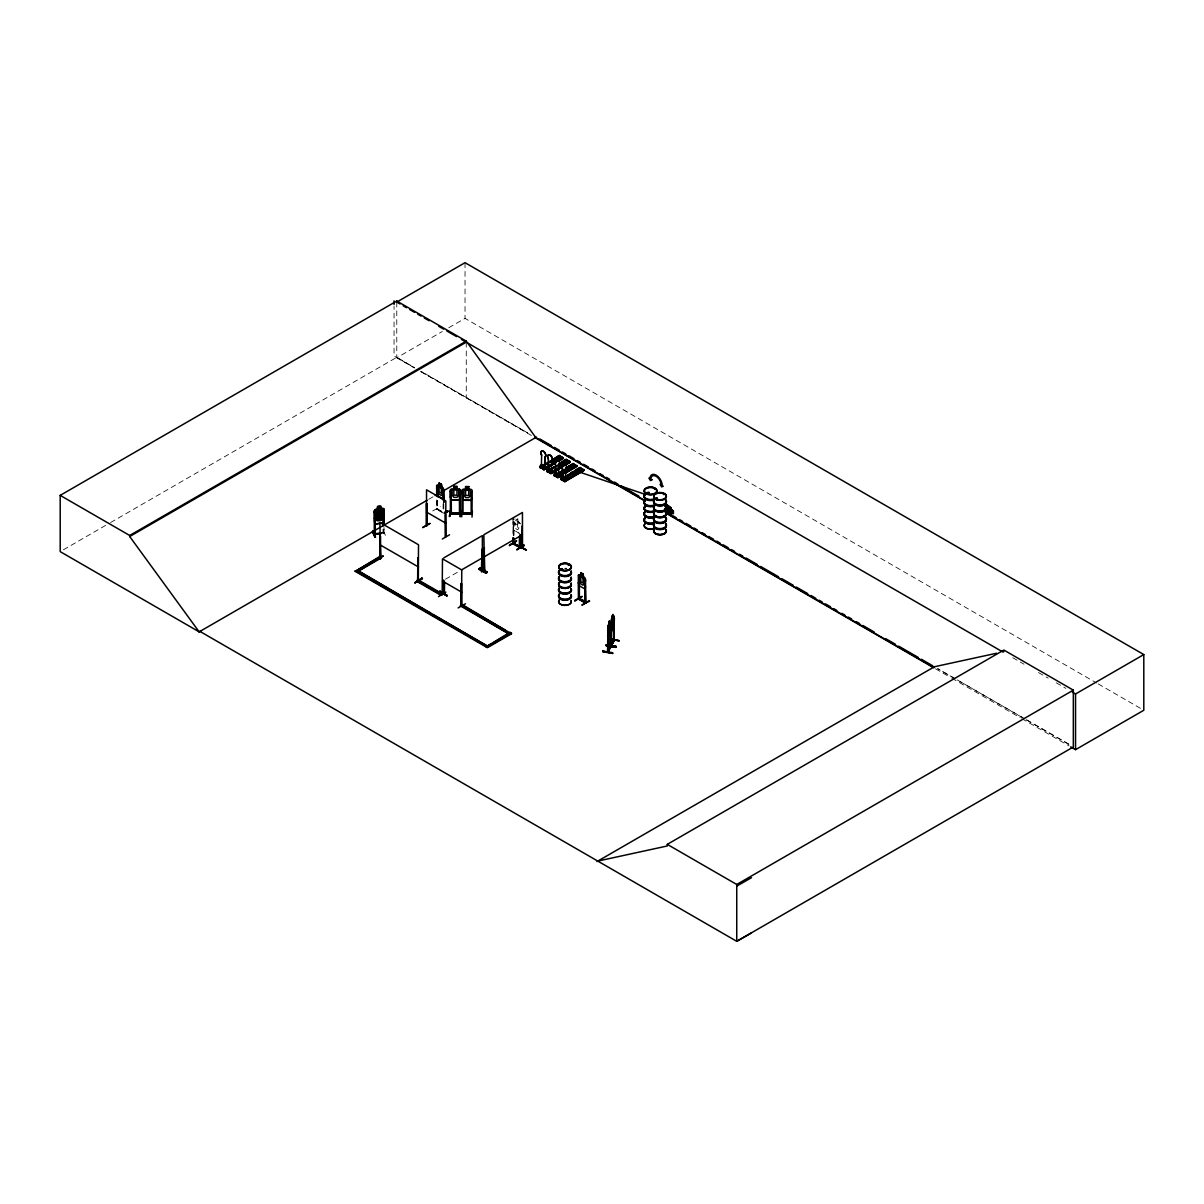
<?xml version="1.0" encoding="UTF-8"?>
<svg xmlns="http://www.w3.org/2000/svg" width="1204" height="1204" viewBox="0 0 1204 1204"><rect width="100%" height="100%" fill="white"/><g stroke="black" fill="none" stroke-linecap="round" stroke-linejoin="round"><path stroke-width="0.75" stroke-dasharray="5 3.75" d="M382.917 532.213C382.135 534.681 384.753 530.738 383.113 532.153M382.917 533.026L384.076 533.101M436.691 500.006L436.691 509.367L437.052 508.344M437.594 500.232L437.654 509.473M383.022 533.011L384.121 533.041M63.451 549.761L108.947 523.484M110.572 522.551L396.778 357.302L414.552 367.566M396.778 302.084L396.778 357.769L442.289 331.506M448.776 327.744L465.03 318.368L1096.588 682.999M428.684 499.344L433.545 496.53M432.733 510.978L440.348 506.613M517.78 518.728L518.879 528.225L517.69 529.73L515.478 528.451L514.289 522.16M513.024 527.051L513.747 530.212L519.406 533.372L513.897 530.091L513.19 527.036M445.39 579.244L458.242 571.81M436.856 509.096L443.042 512.377M383.941 532.334L383.053 532.424M437.293 508.856L436.721 508.539M385.415 535.328L382.752 529.625M414.311 367.702L394.054 356.053L394.054 306.358M420.798 371.434L527.653 432.883L421.024 371.299M955.419 678.875L937.615 668.626L955.374 678.89M1025.04 718.908L957.045 679.793L1024.86 719.014M1026.651 719.826L1070.371 744.975M1098.229 683.932L1143.8 710.255M1012.73 657.7L1024.002 664.202M1038.495 672.569L1048.172 678.153M1056.224 682.803L1065.886 688.387M1026.47 719.932L1070.1 745.125M396.778 357.769L414.552 368.033M421.024 371.765L531.431 435.502M935.448 668.762L950.106 677.235M951.747 678.168L1020.164 717.674M1021.79 718.622L1069.032 745.893M515.869 519.09L517.299 519.917L517.299 518.999M515.478 520.233L519.36 522.37M513.009 522.295L520.143 526.404M437.669 508.976L441.883 511.414M441.883 512.001L436.932 509.142L436.932 499.856M443.042 512.949L436.721 509.352M517.69 522.416L517.69 527.533L515.478 526.253L515.478 522.852M513.942 521.543L513.942 536.382M513.702 521.678L513.702 536.532M513.19 521.558L513.295 537.872M513.024 519.707L513.039 538.022M466.264 342.192L466.264 397.877M465.03 262.683L465.03 318.368M443.764 504.085L443.764 513.371M443.358 503.573L443.358 510.993M443.117 503.708L443.117 509.277M437.684 508.72L437.669 509.563M437.338 500.382L437.338 509.653M384.016 527.487L383.941 533.146L383.925 529.158M383.022 529.293L383.022 533.221M564.992 568.529A6.471 3.732 0 0 1 566.663 568.664M564.992 568.228A6.381 3.687 0 0 1 566.648 568.348M564.992 568.845A6.471 3.732 0 0 1 566.663 568.98M519.391 522.31L520.143 523.8L519.391 522.31"/><path stroke-width="1.5" d="M544.449 467.483L544.961 457.038A3.416 1.987 59.5 0 0 544.961 453.095A3.416 1.987 59.5 0 0 541.514 451.154A3.416 1.987 59.5 0 0 541.514 455.097L541.665 455.007A3.416 1.987 59.5 0 1 541.665 451.064A3.416 1.987 59.5 0 1 545.111 453.005A3.416 1.987 59.5 0 1 545.111 456.948L544.599 467.393L542.161 466.023L542.116 464.593L540.43 465.918L540.43 467.077L543.531 468.823L562.479 457.43L563.457 458.333L559.514 455.488C552.335 457.234 568.333 461.388 557.557 456.647M551.176 471.366L551.838 460.831A3.416 1.987 59.5 0 0 551.838 456.903A3.416 1.987 59.5 0 0 548.392 454.946A3.416 1.987 59.5 0 0 548.392 458.89C547.685 464.037 549.37 471.351 548.392 469.816M556.022 474.376L555.526 463.013A3.416 1.987 59.5 0 1 555.526 459.07A3.416 1.987 59.5 0 1 558.972 461.012A3.416 1.987 59.5 0 1 558.972 464.955L558.31 475.49L555.631 474.12M450.326 510.601L449.438 516.606L450.326 510.3M451.229 491.322L450.296 491.503L451.229 491.322L451.334 513.792L450.206 512.753M450.251 510.662L449.95 516.17M450.477 497.177L451.47 499.916L459.266 500.172L460.41 497.478L459.191 500.081L451.395 499.931M451.139 512.708L459.507 512.904L459.492 514.048L459.401 491.503L460.319 491.518L459.401 491.503M460.304 514.003L460.425 490.058L459.236 489.065L451.425 488.944L450.356 489.908L450.401 513.837L460.41 514.003L450.236 513.536M460.41 490.118L459.236 489.065M460.214 512.949L450.221 512.994M460.696 510.827L460.229 516.847L460.696 510.526M462.14 490.103L463.209 489.14L471.02 489.321L472.209 490.314L471.983 514.319L462.005 514.063L462.14 490.103L463.179 500.262L471.05 500.367L472.194 497.734M462.11 510.857L461.719 516.772M463.013 491.578L462.08 491.759L463.013 491.578L463.028 513.807M468.853 486.597L465.496 486.521L465.602 489.351L463.931 490.224L463.931 495.341L465.602 497.583L468.732 497.643L470.418 495.491L470.418 490.374L468.732 489.426L468.853 486.536M471.185 491.759L472.103 491.774L471.185 491.759L471.17 514.243L472.073 513.22M472.013 517.103L472.404 510.752M607.568 635.697L607.915 637.789L610.548 630.143M613.619 626.923C615.635 616.598 611.512 637.112 611.06 629.195M541.559 465.843L542.492 465.737L541.875 466.294M555.39 473.909L557.166 473.338L556.414 476.272L556.263 472.766L554.021 473.759L554.442 475.821L562.825 471.05M563.096 476.709L561.139 479.026L564.224 480.772L566.196 478.455L566.467 480.065L562.268 477.792L563.668 476.934L563.999 477.627L562.614 477.552L563.412 480.11L563.788 477.04L562.298 477.04L562.298 479.478M602.858 650.973L602.677 651.755L612.475 653.411M541.89 465.797L545.773 468.115L545.773 466.655L543.531 467.664L543.531 468.823M543.17 465.165C541.996 466.324 542.944 465.587 542.447 465.391M550.032 469.515L549.671 469.665M548.332 468.988L549.28 472.149L548.889 469.515L549.942 469.093L548.467 469.53L550.047 469.425M558.46 475.399L555.781 473.608L555.887 474.376M556.775 473.292L556.368 474.03L556.519 473.232M607.508 652.237L610.985 645.961L610.985 621.791L612.053 616.267C613.829 611.813 614.175 624.936 611.978 627.239L612.053 616.267M610.202 647.225L610.895 624.485M610.594 646.744L607.734 651.755L607.869 629.436L607.915 652.342L610.97 646.021M614.386 617.983L613.709 640.633M614.401 640.317L614.461 639.414L610.94 645.886M429.813 523.409L422.785 527.307M429.963 523.484L422.739 527.683M438.497 596.642L445.886 592.127M552.23 461.237C553.9 458.257 555.285 463.555 552.38 461.328M559.002 464.729L560.101 465.767L561.184 464.714M558.957 465.12L561.23 464.879L559.288 464.428M566.121 468.838C567.129 471.817 569.763 467.378 566.241 468.913M568.333 469.394L566.918 468.371L566.256 469.575M572.953 472.781L574.639 473.518M607.568 652.282L607.915 626.712M561.786 568.574L560.718 569.281M561.606 569.311L562.599 569.236M561.425 569.341L562.223 568.965M569.236 564.947L568.604 565.428M646.307 493.444L646.984 492.677M646.247 493.068L647.601 492.632M646.578 492.782L647.316 493.219M647.752 493.249L646.458 492.752M654.6 488.99L654.69 489.26M654.163 488.583L654.841 489.11M655.653 498.757L656.601 497.929L657.309 499.013M656.3 498.02L656.767 498.953M663.75 494.573L663.75 494.001M663.344 494.257L664.021 494.091M542.944 465.09L542.537 468.266L542.432 465.843M556.022 473.623L556.323 474M563.216 477.567L562.795 478.334L563.969 477.476M541.379 465.858L541.665 455.007M439.535 591.811L447.211 595.754L439.942 591.134L439.535 591.826L446.819 595.935M439.911 591.149L447.166 595.348M439.881 591.51L447.166 595.664M487.289 572.141C464.609 559.574 502.519 580.945 479.659 568.604M602.843 650.988L612.625 652.718L612.46 653.501M606.184 645.163L616.117 646.217L615.951 646.999L605.883 645.329L615.665 647.075M555.661 466.746L547.293 471.682L546.887 469.65L548.858 468.476L547.173 470.96L550.258 472.705L552.23 470.388L552.516 471.998L548.889 469.44M549.626 469.018L548.151 469.078L548.151 471.517M555.766 474.271L555.857 473.563M442.891 499.013L443.84 496.831L442.952 499.133L437.383 495.913L436.721 492.722L437.458 495.867M584.662 588.891L585.55 586.589L584.738 588.846L579.094 585.671L578.356 582.525M556.654 473.879L556.684 473.443M383.068 522.852L375.452 524.011L383.068 522.852L384.181 519.947M562.358 477.702L563.051 478.184M372.834 531.16L375.513 537.33L372.804 531.175M374.956 537.39L372.367 531.641M383.248 556.097L376.039 560.296M509.427 545.457L516.305 541.093M379.712 557.678C381.743 557.949 379.125 557.332 379.712 558.49L379.922 536.006L380.645 558.611M417.532 580.283L417.999 579.365L418.586 580.599L417.532 580.283L418.33 580.749L418.51 544.75L379.922 522.476L380.584 558.656M417.502 579.5L418.465 579.681M513.672 543.2L512.964 542.733L513.672 544.012M514.018 543.049L513.265 542.568M520.414 534.501L519.917 547.128M580.885 572.908L580.885 575.662L578.356 575.166L578.387 599.125L578.793 598.087M579.29 577.002L579.365 599.321L578.567 598.042M584.858 602C570.365 594.866 587.266 600.585 585.55 603.174L585.55 579.229L584.723 577.769M578.567 598.855L585.821 602.993L585.069 580.328L584.828 602.843L585.069 580.328M607.93 626.787L609.45 620.903L609.525 623.822L610.217 622.528M608.652 622.935L609.254 621.821M612.144 616.433L612.731 615.319M608.652 623.853L609.254 622.739M612.144 617.351L612.731 616.237M607.824 626.757L610.232 622.408L610.262 647.27M612.926 617.14L613.694 616.012M611.361 622.935L611.391 645.841L614.085 639.324M609.525 638.948L619.292 640.694L609.359 638.827M481.359 571.674L482.097 549.009M521.467 547.745L522.401 547.534M522.19 525.862L521.543 548.437M379.245 516.08L382.044 512.979L379.997 516.471L382.135 519.36L379.35 517.148L376.551 520.263L378.658 516.666C373.21 512.452 379.952 513.16 379.094 516.335M382.42 514.575L380.795 517.028L377.77 517.494L376.145 515.553L376.145 510.436L377.77 509.277C375.061 505.409 383.489 504.22 380.795 508.795L382.42 509.458L382.42 517.961L380.81 520.414L377.785 520.896L376.175 518.969L376.175 513.852L377.71 512.663M561.606 569.673L562.193 568.875M568.198 565.037L569.025 564.842M568.438 564.811L569.236 565.097M648.128 493.294L646.518 493.444M375.001 534.185L375.227 512.151L374.248 512.091L375.227 512.151M608.02 652.237L608.562 625.523M665.646 505.304L673.397 510.963L673.397 513.702L665.646 510.601M374.444 514.108L375.482 512.949L383.007 511.745L384.151 512.528M374.594 514.183L375.513 513.024M384.016 525.636L384.121 509.096L382.977 508.314L375.422 509.473L374.399 510.616L374.233 534.576L375.242 533.402M374.534 510.692L375.422 509.473M614.16 640.754L613.604 615.876L611.406 620.211M611.512 645.735L614.416 640.272L611.271 645.193L611.707 622.995M610.714 647.225L610.548 622.799M607.794 651.77L610.925 646.789M426.953 525.772L426.547 503.347L426.667 525.591M461.508 583.624L461.448 605.928L461.177 583.428M459.296 512.964L460.319 512.934M472.103 514.048L462.02 513.807L462.201 512.964L471.11 513.19M541.695 465.692L542.748 465.195M443.523 592.714L443.93 592.895M443.523 593.527L443.523 580.223M444.171 592.368C443.96 597.876 444.712 582.45 444.171 581.637M484.008 569.748L484.113 569.221M554.352 461.313L552.576 461.463M568.213 469.319L566.437 469.47M573.074 472.856L575.196 473.172M657.038 498.862L656.767 497.989M513.024 519.707L513.867 519.12M578.432 575.256L579.229 574.699L584.602 577.89L583.097 576.927L583.188 574.142L580.81 572.773L583.188 574.142M450.311 512.753L450.416 513.536M462.185 513.265L472.194 513.446M462.968 514.078L463.013 513.039M539.859 467.393L540.656 467.859L539.859 467.393L559.514 455.488M559.318 456.03L563.171 457.851L543.576 469.515M540.852 467.619L560.236 456.331M542.899 469.108L543.847 469.455M543.516 469.44L543.817 467.829L545.773 466.655M565.338 465.075L570.214 462.216L569.898 461.448L566.241 459.386L559.83 463.66M547.293 471.682L566.723 460.304M554.984 466.52L546.842 471.246L566.994 460.259L559.995 463.946M561.124 466.083L549.867 472.946M559.499 463.66L566.241 459.672L569.236 461.508M569.883 461.869L550.032 473.217L569.898 461.448M565.94 472.976L577.333 466.324L573.194 464.037M554.427 475.791L572.773 465.632M557 477.055L577.032 465.572M556.76 477.115L574.759 466.58M576.821 466.083L576.37 465.632M562.554 474.602L557.437 477.506L557.678 475.821L559.649 474.662L557.392 475.67L557.392 476.829L554.307 475.083L556.263 472.766M576.761 466.008L573.375 463.796L565.308 468.552M560.643 479.403L563.412 477.672M584.121 470.282L564.706 481.675L584.166 470.282L580.027 467.98M563.051 478.048L562.358 466.956A3.416 1.987 59.5 0 1 562.358 463.013A3.416 1.987 59.5 0 1 565.805 464.955A3.416 1.987 59.5 0 1 565.805 468.898L565.293 479.342L562.855 477.973L562.825 476.543L560.853 477.702L561.832 480.05M580.644 468.311L561.741 480.035L580.96 468.326L565.88 476.769M563.592 481.058L583.88 469.936M565.398 476.483L580.208 467.739L583.684 470.027M548.392 458.89L548.241 458.98A3.416 1.987 59.5 0 1 548.241 455.037A3.416 1.987 59.5 0 1 551.688 456.993A3.416 1.987 59.5 0 1 551.688 460.921M555.526 463.013L544.073 469.771L540.16 467.212L540.16 465.752L542.116 464.593M554.276 458.874L556.233 457.43L559.89 459.777L556.233 457.43M540.175 467.408L559.514 455.925M544.915 468.371L554.683 462.682M563.171 457.565L557.934 460.65L554.276 458.589M544.042 469.771L555.315 463.058M558.536 461.162L563.382 458.303L558.611 461.192M563.442 464.142L561.004 462.471L562.975 461.313L566.632 463.374L562.975 461.313M564.285 460.545C575.061 465.271 559.062 461.117 566.241 459.386M546.902 471.291L556.368 465.632M555.24 466.821L547.353 471.742M558.596 465.015L566.964 460.078M562.358 466.956L550.815 473.654L550.544 471.712L552.516 470.553M564.36 464.187L569.206 461.328M558.505 465.647L560.944 467.017L562.9 465.572M550.815 473.654L570.154 462.216M568.137 466.595C578.913 471.321 562.915 467.167 570.109 465.436L573.751 467.784L570.109 465.436M571.418 464.654C582.194 469.394 566.196 465.241 573.375 463.495M563.653 469.65L554.487 475.866M562.795 470.854L554.758 475.806M574.097 464.187L565.729 469.124L572.517 465.331M554.954 476.122L572.683 465.602M556.669 477.04L576.34 465.436M562.509 474.421L557.166 477.326M565.308 472.615L577.047 465.843M565.549 472.751L576.581 465.933M562.81 474.903L557.949 477.777L553.81 475.46M562.208 467.047L562.93 478.033M576.866 473.639C575.542 476.859 568.107 472.66 573.209 471.562L576.866 473.924L573.209 471.562M576.942 469.379C571.825 470.478 579.259 474.677 580.584 471.441L576.942 469.379L580.584 471.441M583.865 469.515C582.54 472.736 575.106 468.537 580.208 467.438M565.714 476.498L580.223 467.874M561.26 479.734L580.93 468.13M564.781 481.72L564.51 479.779L566.467 478.605M563.502 480.983L583.172 469.379M560.853 479.162L564.224 481.389L583.88 469.786M380.404 558.852L380.584 536.382M375.723 560.176L382.917 555.977M417.637 580.388L417.848 557.903L418.209 580.704M418.51 579.741L416.765 581.351L440.89 595.273L442.289 594.46L419.79 581.457M422.047 578.101L422.453 578.808L414.868 582.766L422.077 578.116L414.913 582.691M414.868 582.766L422.107 578.477M484.339 569.989L483.511 570.425L484.264 547.76L484.52 570.26L483.857 534.742L522.446 512.468L522.521 548.241M484.505 547.895L483.617 548.136M509.488 545.562L516.682 540.897L509.488 545.111M513.702 543.952L513.942 538.248M479.057 568.995L486.341 573.149L478.665 568.77M519.15 545.863L526.434 550.002L513.777 543.425L526.088 550.093M519.436 546.646L520.023 547.654M523.981 545.066L516.772 549.716L524.011 545.126M522.446 548.287L522.19 547.323M445.269 514.439L445.585 536.939M449.543 534.802L442.335 538.986M442.184 594.821L442.47 558.807L461.764 569.943L461.553 605.537M458.077 607.93L465.466 603.791M200.045 631.453L199.262 631.919L60.2 551.628L60.2 495.371L396.778 301.045L466.264 341.153L535.75 437.534L644.546 500.352M396.778 301.045L396.778 302.084L465.03 262.683L1143.8 654.57L1143.8 710.255L1075.548 749.656L1070.672 746.826M60.2 495.371L129.686 535.479L466.264 341.153M751.477 932.919L736.743 941.317L199.954 631.408L199.157 631.859L129.686 536.517L466.264 342.192M437.594 487.244C435.923 485.618 438.993 494.724 437.594 496.515M439.099 483.21L441.477 484.384L442.5 488.824L442.5 493.941L441.311 495.446L439.099 494.167L437.91 491.292L437.91 486.175L439.099 485.949L439.099 483.015L441.477 484.384M441.477 487.138L441.311 484.49M443.012 488.011L443.84 489.471L443.764 502.234M443.117 500.006L443.358 490.57L444.02 502.083M199.157 631.859L427.059 500.277M435.171 495.596L438.406 493.73M443.283 490.916L536.532 437.082M444.02 490.946L443.117 490.72M447.602 510.797L444.697 512.468L447.632 510.827L445.089 513.16M444.697 512.919L447.978 511.429M445.059 513.085L447.948 511.414M460.455 605.221L508.69 633.771L460.455 605.928L461.869 604.408L511.504 633.771L487.379 647.692L355.195 571.358L379.305 556.745L380.705 558.25L356.595 572.171L380.705 557.557M355.195 571.358L379.305 557.437L380.705 558.25M541.695 466.023L542.492 465.978L541.424 465.195L541.424 467.634M562.9 477.461L562.388 477.973M443.779 557.888L482.352 535.614L482.443 571.433L481.705 571.81L482.172 570.425L481.69 571.042M416.765 581.351L418.179 580.539M461.463 569.959L482.352 557.888M483.857 557.016L522.446 534.742M416.765 580.644L440.89 594.565L442.289 593.753L417.637 579.576M460.455 605.928L461.869 605.115L505.274 630.174M670.869 514.153L671.019 507.817L665.33 503.648M673.397 510.963L670.869 509.683L670.944 507.802M665.315 511.866L670.176 514.575L665.33 511.775M585.731 580.704L584.828 580.478M490.796 644.095L485.98 646.879L510.09 632.25L511.504 633.771M494.016 642.229L506.884 634.809M355.195 570.666L487.379 646.984L511.504 633.063M574.82 601.007L582.059 596.371L574.82 600.555M579.29 599.276L579.29 582.57M589.659 601.172L582.104 604.799M597.003 861.552L934.379 666.76L996.536 653.245M597.786 861.086L667.272 845.976L667.272 844.365L1003.85 650.04L1073.336 690.148L1073.336 746.992L736.743 941.317L736.743 884.473L1073.336 690.148M1003.85 651.65L1003.067 652.116L461.418 339.393M1072.328 692.104L1075.548 693.971L1143.8 654.57M736.743 886.099L751.477 877.701M372.728 531.581L375.377 537.3M559.288 464.654L561.079 464.789M670.101 514.62L670.944 512.197M484.113 570.034L484.58 569.326M657.264 498.892L655.954 498.892M562.268 569.522L561.109 569.733M484.143 570.049L484.264 547.76M443.885 593.677L443.779 580.373M573.48 472.615L575.166 473.338L572.969 473.127M445.63 536.548L445.841 500.954L426.547 489.817L426.517 525.967L426.637 503.678M656.255 498.17L657.459 498.321M513.22 543.395L513.295 537.872M380.946 509.397L380.81 518.217L377.785 518.698L377.68 509.864L380.946 509.397L380.946 512.136M380.84 509.503L377.68 509.864M377.785 513.581L380.81 513.1M377.77 510.18L380.795 509.713M383.022 510.722L384.016 510.782L383.022 510.722L383.113 525.772M377.77 515.297L380.795 514.83M374.278 533.793L381.472 532.875M381.382 533.252L374.143 534.38L375.332 533.823M374.459 534.576L381.472 533.462M478.725 569.116L486.01 573.27M664.879 509.698L667.483 509.458L670.192 512.738L668.009 509.217C671.591 510.195 670.297 506.478 667.452 508.314L664.879 505.063M646.909 492.602L647.857 492.752M664.728 508.72L666.956 508.57L664.728 505.83M417.893 580.178L417.848 557.903M578.989 598.614L578.432 598.298M463.254 500.111L470.975 500.277M482.097 570.47L481.63 571.268M540.415 467.709L559.514 455.789M546.646 471.336L550.574 473.338M543.094 465.752L541.604 465.09L541.604 467.528L542.718 468.16M581.953 596.717L574.775 600.555M614.025 616.282L613.739 640.769M609.39 639.143L619.172 640.904M605.898 645.645L615.696 647.406M445.51 536.909L445.51 514.289M646.984 510.963L646.819 510.737A6.336 3.657 0 0 1 645.058 505.981M645.133 494.347L574.97 470.538L578.627 472.6M380.81 512.182L382.42 512.844M578.793 598.9L578.642 582.194M461.177 605.702L461.433 583.293M578.251 468.597L581.908 470.674M561.004 462.471L563.442 463.856M556.173 461.689L552.516 459.612L556.173 461.975M559.258 463.51L561.681 464.879M559.258 463.796L561.681 465.165M550.559 460.771L554.216 463.134L550.559 461.072M558.505 465.346L560.944 466.731M565.639 469.47L568.077 471.14L565.639 469.756M571.253 472.721L574.91 474.797M549.19 469.831L552.23 471.547L552.23 470.388M555.285 473.202L556.414 473.834M563.231 477.777L562.117 477.145L562.117 479.583M555.465 475.535L556.579 476.167M524.327 545.668L516.877 549.716M513.295 543.44L520.414 547.474M520.173 534.651L520.248 547.685C513.687 543.967 511.775 545.367 513.702 538.384M479.975 568.062L487.259 572.201M396.778 302.084L400.014 303.95M403.25 305.816L406.485 307.682M409.706 309.548L414.552 312.348M417.788 314.214L421.024 316.08M424.259 317.946L429.106 320.746M438.798 326.344L443.644 329.143M446.88 331.01L456.572 336.593M665.33 503.739L670.869 507.847M665.646 506.673L670.071 509.232L670.071 511.775L665.646 509.232L665.646 506.673A6.366 3.672 0 0 1 659.988 512.136A6.366 3.672 0 0 1 654.479 506.628M539.783 438.948L551.146 445.51M554.397 447.391L559.273 450.206M562.509 452.072L565.76 453.953M569.01 455.819L573.887 458.634M577.137 460.515L580.373 462.396M583.624 464.262L588.5 467.077M591.751 468.958L594.987 470.824M599.863 473.639L603.114 475.52M606.364 477.386L609.6 479.267M614.476 482.082L617.727 483.948M620.978 485.829L638.842 496.138M671.305 514.891L676.181 517.705M679.432 519.571L682.683 521.452M685.934 523.334L690.795 526.133M694.046 528.014L697.297 529.895M702.158 532.695L705.409 534.576M708.659 536.457L713.536 539.272M716.786 541.138L720.022 543.019M723.273 544.885L728.149 547.7M731.4 549.581L734.636 551.447M739.512 554.261L742.763 556.143M746.013 558.009L757.376 564.571M760.627 566.452L778.491 576.761M781.727 578.642L793.105 585.204M796.341 587.07L807.718 593.647M810.954 595.513L815.83 598.328M819.081 600.209L822.332 602.075M825.583 603.957L830.444 606.771M833.695 608.637L836.946 610.518M841.807 613.333L845.057 615.199M848.308 617.08L851.559 618.946M856.435 621.761L859.671 623.642M862.922 625.508L874.285 632.085M885.662 638.647L895.4 644.26M898.651 646.142L918.14 657.384M921.376 659.265L932.754 665.827M665.646 512.528L933.582 667.227M534.681 437.383L643.839 500.397M666.64 513.566L933.822 667.829M442.982 488.087L437.398 484.866L436.646 485.423L436.691 496.289M437.519 495.807L442.982 498.968M578.387 599.035L585.475 603.129M426.547 512.091L445.841 523.228M379.922 544.75L418.51 567.024M442.47 581.081L461.764 592.217M430.776 613.378L358.009 570.666L487.379 646.066L434.012 615.244M667.272 844.365L736.743 884.473M382.962 508.464L384.046 509.217M512.979 543.621L513.039 538.022M646.563 510.601L646.864 510.707A6.336 3.657 0 0 0 655.036 510.391M519.511 547.308L519.767 535.991M589.313 600.555L582.059 605.191M556.489 473.353L555.465 473.097L555.285 475.64M384.151 516.516L383.038 519.421L375.422 520.595L374.429 518.021M377.665 509.202L377.635 506.387M607.99 632.476L608.487 633.755L609.901 628.909L609.405 621.053M375.482 524.071L374.444 521.452L374.504 510.631M451.395 500.006L450.356 497.192L450.477 489.877M554.502 461.222L552.23 461.012M1075.548 693.971L1075.548 749.656M613.047 614.416L613.002 617.321M583.022 574.233L584.211 578.582L584.211 583.699L583.022 585.204L580.81 583.925L579.621 581.05L580.81 572.773M566.196 478.455L566.196 479.613M559.649 474.662L559.649 476.122M559.363 474.511L559.363 475.67M555.992 472.6L555.992 474.045M545.487 466.505L545.487 467.664M519.511 536.141L519.511 547.353M444.426 581.773L444.426 593.406M443.358 496.138L443.358 499.856M439.174 483.15L439.174 485.904M437.338 487.379L437.338 496.665M436.932 486.867L436.932 496.138M394.054 300.834L394.054 304.522M383.925 510.586L383.925 525.441M375.136 521.227L375.151 534.501M129.686 535.479L129.686 536.517M571.238 577.769A6.471 3.732 0 0 1 564.149 582.435A6.471 3.732 0 0 1 559.393 576.866M571.147 578.131A6.366 3.672 0 0 1 564.164 582.736A6.366 3.672 0 0 1 559.469 577.258M571.163 583.067A6.396 3.687 0 0 1 564.149 587.687A6.396 3.687 0 0 1 559.454 582.179M571.163 583.338A6.396 3.687 0 0 1 564.149 587.958A6.396 3.687 0 0 1 559.454 582.45M571.238 571.614A6.471 3.732 0 0 1 564.149 576.295A6.471 3.732 0 0 1 559.393 570.711M571.147 577.107A6.366 3.672 0 0 1 564.164 581.698A6.366 3.672 0 0 1 559.469 576.219M571.147 571.99A6.366 3.672 0 0 1 564.164 576.581A6.366 3.672 0 0 1 559.469 571.102M571.238 577.453A6.471 3.732 0 0 1 564.149 582.119A6.471 3.732 0 0 1 559.393 576.55M571.238 571.298A6.471 3.732 0 0 1 564.149 575.979A6.471 3.732 0 0 1 559.393 570.395M571.147 570.952A6.381 3.687 0 0 1 564.164 575.572A6.381 3.687 0 0 1 559.469 570.064M571.238 595.288A6.471 3.732 0 0 1 564.149 599.953A6.471 3.732 0 0 1 559.393 594.385M571.147 595.649A6.366 3.672 0 0 1 564.164 600.254A6.366 3.672 0 0 1 559.469 594.776M571.163 600.585A6.396 3.687 0 0 1 564.149 605.206A6.396 3.687 0 0 1 559.454 599.697M571.343 584.813A6.351 3.672 0 0 1 563.352 588.35A6.351 3.672 0 0 1 559.484 582.977M571.132 600.811A6.351 3.672 0 0 1 564.164 605.386A6.351 3.672 0 0 1 559.484 599.923M571.163 583.549A6.396 3.687 0 0 1 564.149 588.154A6.396 3.687 0 0 1 559.454 582.646M571.238 589.132A6.471 3.732 0 0 1 564.149 593.813A6.471 3.732 0 0 1 559.393 588.229M571.147 594.625A6.366 3.672 0 0 1 564.164 599.216A6.366 3.672 0 0 1 559.469 593.738M571.147 589.508A6.366 3.672 0 0 1 564.164 594.099A6.366 3.672 0 0 1 559.469 588.621M571.238 594.972A6.471 3.732 0 0 1 564.149 599.637A6.471 3.732 0 0 1 559.393 594.069M571.238 588.816A6.471 3.732 0 0 1 564.149 593.497A6.471 3.732 0 0 1 559.393 587.913M571.147 588.47A6.381 3.687 0 0 1 564.164 593.09A6.381 3.687 0 0 1 559.469 587.582M665.586 506.237A6.471 3.732 0 0 1 659.988 511.835A6.471 3.732 0 0 1 654.389 506.237M665.586 500.081A6.471 3.732 0 0 1 659.988 505.695A6.471 3.732 0 0 1 654.389 500.081M665.511 505.59A6.366 3.672 0 0 1 659.988 511.113A6.366 3.672 0 0 1 654.479 505.59M665.511 500.473A6.366 3.672 0 0 1 659.988 505.996A6.366 3.672 0 0 1 654.479 500.473M665.586 505.921A6.471 3.732 0 0 1 659.988 511.519A6.471 3.732 0 0 1 654.389 505.921M665.586 499.765A6.471 3.732 0 0 1 659.988 505.379A6.471 3.732 0 0 1 654.389 499.765M665.511 499.449A6.366 3.672 0 0 1 659.988 504.958A6.366 3.672 0 0 1 654.479 499.449M665.586 523.755A6.471 3.732 0 0 1 659.988 529.354A6.471 3.732 0 0 1 654.389 523.755M665.511 524.146A6.366 3.672 0 0 1 659.988 529.655A6.366 3.672 0 0 1 654.479 524.146M665.481 528.947A6.336 3.657 0 0 1 659.988 534.441A6.336 3.657 0 0 1 654.494 528.947M665.496 512.332A6.351 3.672 0 0 1 659.988 517.825A6.351 3.672 0 0 1 654.479 512.332M665.526 512.016A6.396 3.687 0 0 1 659.988 517.554A6.396 3.687 0 0 1 654.449 512.016M665.586 517.6A6.471 3.732 0 0 1 659.988 523.213A6.471 3.732 0 0 1 654.389 517.6M665.511 523.108A6.366 3.672 0 0 1 659.988 528.631A6.366 3.672 0 0 1 654.479 523.108M665.511 517.991A6.366 3.672 0 0 1 659.988 523.514A6.366 3.672 0 0 1 654.479 517.991M665.586 523.439A6.471 3.732 0 0 1 659.988 529.038A6.471 3.732 0 0 1 654.389 523.439M665.586 517.284A6.471 3.732 0 0 1 659.988 522.897A6.471 3.732 0 0 1 654.389 517.284M665.511 516.967A6.366 3.672 0 0 1 659.988 522.476A6.366 3.672 0 0 1 654.479 516.967M653.787 505.891A6.471 3.732 0 0 1 645.976 505.289A6.471 3.732 0 0 1 644.938 500.789M653.727 506.192A6.366 3.672 0 0 1 646.036 505.605A6.366 3.672 0 0 1 645.028 501.165M653.727 511.324A6.366 3.672 0 0 1 646.036 510.752A6.366 3.672 0 0 1 645.028 506.312M653.787 499.735A6.471 3.732 0 0 1 645.976 499.148A6.471 3.732 0 0 1 644.938 494.633M645.976 493.866A6.471 3.732 0 0 1 648.866 492.903M653.742 505.168A6.381 3.687 0 0 1 646.036 504.581A6.381 3.687 0 0 1 645.013 500.142M653.742 500.051A6.381 3.687 0 0 1 646.036 499.464A6.381 3.687 0 0 1 645.013 495.025M646.036 494.257A6.381 3.687 0 0 1 648.896 493.309M653.787 505.575A6.471 3.732 0 0 1 645.976 504.973A6.471 3.732 0 0 1 644.938 500.473M653.787 499.419A6.471 3.732 0 0 1 645.976 498.832A6.471 3.732 0 0 1 644.938 494.317M645.976 493.55A6.471 3.732 0 0 1 648.866 492.587M653.727 499.013A6.366 3.672 0 0 1 646.036 498.426A6.366 3.672 0 0 1 645.028 493.986M646.036 493.234A6.366 3.672 0 0 1 648.896 492.286M653.787 523.409A6.471 3.732 0 0 1 645.976 522.807A6.471 3.732 0 0 1 644.938 518.307M653.727 523.71A6.366 3.672 0 0 1 646.036 523.123A6.366 3.672 0 0 1 645.028 518.683M655.036 527.909A6.336 3.657 0 0 1 646.683 528.225A6.336 3.657 0 0 1 645.058 523.499M655.036 511.309A6.336 3.657 0 0 1 646.683 511.625A6.336 3.657 0 0 1 645.058 506.884M653.727 528.842A6.366 3.672 0 0 1 646.036 528.27A6.366 3.672 0 0 1 645.028 523.83M653.742 511.595A6.396 3.687 0 0 1 646.021 511.008A6.396 3.687 0 0 1 645.013 506.553M653.787 517.253A6.471 3.732 0 0 1 645.976 516.666A6.471 3.732 0 0 1 644.938 512.151M653.742 522.687A6.381 3.687 0 0 1 646.036 522.1A6.381 3.687 0 0 1 645.013 517.645M653.742 517.569A6.381 3.687 0 0 1 646.036 516.983A6.381 3.687 0 0 1 645.013 512.543M653.787 523.093A6.471 3.732 0 0 1 645.976 522.491A6.471 3.732 0 0 1 644.938 517.991M653.787 516.937A6.471 3.732 0 0 1 645.976 516.35A6.471 3.732 0 0 1 644.938 511.835M653.727 516.531A6.366 3.672 0 0 1 646.036 515.944A6.366 3.672 0 0 1 645.028 511.504M453.712 486.19L457.068 486.265L456.948 489.17L458.634 490.118L458.634 495.235L456.948 497.387L453.818 497.312L452.147 495.085L452.147 489.968L453.818 489.095L453.712 486.19M602.828 651.364L612.625 653.185L602.828 651.364M606.319 644.862L616.117 646.683L606.319 644.908M609.405 624.71L608.487 631.558L609.405 624.71M612.896 618.209L611.978 625.057L612.896 618.209M667.302 504.642L667.061 505.529L667.302 504.642M667.302 512.061L667.061 512.964L667.302 512.061M651.921 479.764L650.446 480.546L648.971 478.093L649.979 478.665A8.594 5.012 59.6 0 1 656.12 475.128A8.594 5.012 59.6 0 1 662.245 485.618L663.253 486.205L661.688 486.928L660.123 484.414L661.131 484.986A7.179 4.184 59.6 0 0 656.014 476.227A7.179 4.184 59.6 0 0 650.897 479.192L651.921 479.764M380.268 509.984L378.327 510.3L378.327 511.218L380.268 510.902L380.268 509.984M380.253 506.598L378.312 506.899L378.312 507.817L380.253 507.516L380.253 506.598M456.391 486.867L454.375 486.822L454.375 487.74L456.391 487.786L456.391 486.867M468.175 487.123L466.159 487.078L466.159 487.996L468.175 488.041L468.175 487.123M456.948 490.073L453.818 490.013L453.818 495.115L456.948 495.19L456.948 490.073M468.732 490.344L465.602 490.269L465.602 495.386L468.732 495.446L468.732 490.344M570.034 469.68L566.392 467.619L570.034 469.68M672.84 511.279L672.043 510.827L672.84 512.919L672.84 511.279M440.92 484.715L439.49 483.888L440.92 485.618L440.92 484.715M441.311 488.132L439.099 486.852L439.099 491.969L441.311 493.249L441.311 488.132M582.631 574.474L581.201 573.646L582.631 575.377L582.631 574.474M583.022 577.89L580.81 576.611L580.81 581.728L583.022 583.007L583.022 577.89M561.801 569.943A6.381 3.687 0 0 0 571.373 566.753A6.381 3.687 0 0 0 561.801 563.562A6.381 3.687 0 0 0 561.801 569.943M561.817 570.47A6.351 3.672 0 0 0 571.343 567.295A6.351 3.672 0 0 0 561.817 564.119A6.351 3.672 0 0 0 561.817 570.47M561.801 570.169A6.396 3.687 0 0 0 571.388 566.979A6.396 3.687 0 0 0 561.801 563.788A6.396 3.687 0 0 0 561.801 570.169M656.812 499.314A6.351 3.672 0 0 0 666.339 496.138A6.351 3.672 0 0 0 656.812 492.963A6.351 3.672 0 0 0 656.812 499.314M659.988 516.937A6.351 3.672 0 0 0 665.496 511.429A6.396 3.687 0 0 1 659.988 517.088A6.396 3.687 0 0 1 654.449 511.549A6.351 3.672 0 0 0 659.988 516.937M656.812 499.826A6.351 3.672 0 0 0 666.339 496.65A6.351 3.672 0 0 0 656.812 493.459A6.351 3.672 0 0 0 656.812 499.826M656.797 499.54A6.396 3.687 0 0 0 666.384 496.334A6.396 3.687 0 0 0 656.797 493.143A6.396 3.687 0 0 0 656.797 499.54M659.988 534.787A6.381 3.687 0 0 0 665.511 529.263A6.396 3.687 0 0 1 659.988 534.817A6.396 3.687 0 0 1 654.449 529.278A6.381 3.687 0 0 0 659.988 534.787M647.361 493.866A6.351 3.672 0 0 0 656.902 490.675A6.351 3.672 0 0 0 647.361 487.5A6.351 3.672 0 0 0 647.361 493.866M647.361 494.362A6.351 3.672 0 0 0 656.902 491.187A6.351 3.672 0 0 0 647.361 488.011A6.351 3.672 0 0 0 647.361 494.362M646.021 493.489A6.396 3.687 0 0 0 656.722 491.834A6.396 3.687 0 0 0 648.896 487.304A6.396 3.687 0 0 0 646.021 493.489"/></g></svg>
